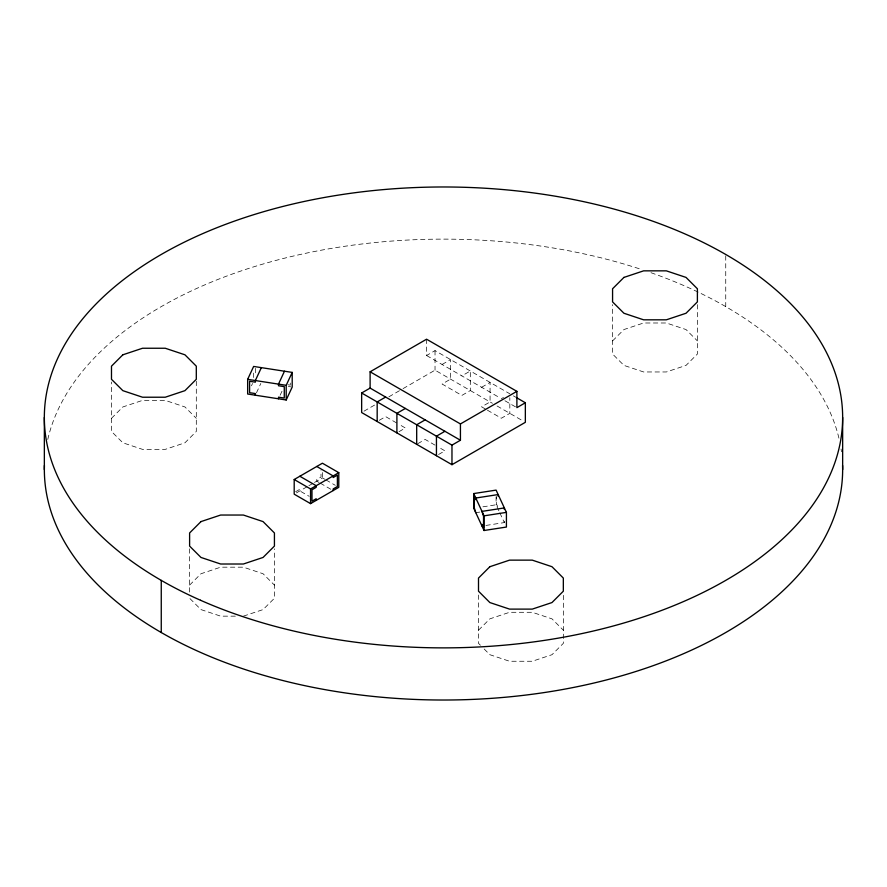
<?xml version="1.0" encoding="UTF-8"?>
<svg xmlns="http://www.w3.org/2000/svg" width="887" height="887" viewBox="0 0 887 887"><rect width="100%" height="100%" fill="white"/><g stroke="black" fill="none" stroke-linecap="round" stroke-linejoin="round"><path stroke-width="0.67" stroke-dasharray="4.43 3.33" d="M251.464 385.801L252.551 383.45M256.454 392.863L260.811 383.472M280.126 395.269L282.853 389.393M111.485 418.309L122.849 406.956L142.53 400.392L165.259 400.392L184.94 406.956L196.304 418.309M189.607 585.11L200.972 573.745L220.652 567.181L243.382 567.181L263.062 573.745L274.427 585.11M612.573 340.907L623.938 329.554L643.618 322.99L666.348 322.99L686.028 329.554L697.393 340.907M478.503 630.213L489.868 618.849L509.559 612.296L532.278 612.296L551.969 618.849L563.334 630.213M426.569 339.211L426.569 355.51L435.029 350.62L509.825 393.795M442.092 364.468L450.552 359.579L450.552 379.137L442.092 384.027L461.85 395.425L470.31 390.546L470.31 370.988L461.85 375.877M364.014 411.169L375.855 404.339M388.872 396.822L401.889 389.304M403.075 388.617L435.029 370.167L492.396 403.286M379.292 420.283L385.645 416.613L397.243 423.31M399.017 431.67L405.37 428L398.407 423.986M295.604 491.731L299.839 489.291L299.839 490.921L309.197 496.321M296.458 492.873L307.745 486.353M308.876 485.699L313.388 483.093M314.519 482.45L322.413 477.882L324.753 479.235M481.608 387.286L490.067 382.397L490.067 401.944L481.608 406.834L486.253 409.517M417.744 443.7L425.15 439.431L436.781 446.139M501.355 398.684L503.472 397.465M438.566 454.499L444.908 450.829L437.934 446.804M243.382 616.155L263.062 609.591L274.427 598.237L274.427 548.831M482.927 506.821L496.088 504.781L499.281 511.666M475.787 512.697L479.734 512.087M485.932 525.437L504.348 522.587L504.348 520.957M235.354 616.155L220.652 616.155L200.972 609.591L189.607 598.237M287.953 384.781L290.271 385.135L290.271 381.332M288.342 386.466L290.914 386.865M513.407 395.868L515.802 397.243M426.569 355.51L500.201 398.019M504.947 400.758L515.691 406.956M497.042 405.969L522.964 420.937M487.418 410.193L501.355 418.243L509.825 413.353L509.825 397.709M325.928 479.911L335.286 485.311M319.109 482.495L316.77 481.142L316.77 479.512L321.005 477.073L321.005 470.731M320.285 483.171L330.807 489.247M480.399 645.226L478.503 643.341L478.503 593.935M484.191 649.018L489.868 654.706L509.559 661.258L532.278 661.258L551.969 654.706L563.334 643.341L563.334 592.56M497.64 506.488L496.598 504.271L496.598 496.665M499.847 512.874L504.348 522.587M725.743 255.844L725.743 306.625M697.393 304.629L697.393 354.035L686.028 365.4L666.348 371.963L643.618 371.963L623.938 365.4L612.573 354.035L612.573 304.629M496.088 496.787L496.088 504.781M435.029 350.62L435.029 370.167M322.413 472.549L322.413 477.882M255.567 368.36L255.567 375.966M253.638 373.105L253.638 378.439M196.304 381.266L196.304 431.437L184.94 442.801L165.259 449.365L142.53 449.365L122.849 442.801L111.485 431.437L111.485 382.031M189.607 548.831L189.607 592.982M47.765 439.497A399.15 230.443 0 0 1 641.822 269.581M650.991 272.708A399.15 230.443 0 0 1 839.235 439.497M841.064 449.022A399.15 230.443 0 0 1 841.453 451.76"/><path stroke-width="1.33" d="M247.65 379.348L253.638 366.442L292.2 372.407L292.2 387.065L286.202 399.982L247.65 394.016L247.65 379.348L286.202 385.313L292.2 372.407M261.355 367.628L255.356 380.545L255.356 382.175L249.58 381.277L249.58 392.686L255.356 393.573L255.356 395.203M284.483 371.209L278.496 384.115L278.496 385.745L284.272 386.643L284.272 398.052L278.496 397.154L278.496 398.784M370.112 371.797L426.569 339.211L516.888 391.355L516.888 407.654L525.348 402.765L525.348 422.312L451.971 464.688L361.652 412.544L361.652 392.985L370.112 388.096L460.431 440.24L460.431 423.942L370.112 371.797L370.112 388.096M385.645 397.054L377.175 401.944L377.175 421.502M405.37 408.441L396.899 413.331L396.899 432.889M294.196 479.512L322.413 463.214L338.79 472.671L338.79 487.329L310.561 503.628L294.196 494.181L294.196 479.512L310.561 488.959L338.79 472.671M425.15 419.873L416.69 424.762L416.69 444.309M444.908 431.282L436.448 436.171L436.448 455.718M460.431 423.942L516.888 391.355M361.652 392.985L451.971 445.13L460.431 440.24M473.725 493.571L496.088 490.112L506.422 512.376L506.422 527.044L484.058 530.504L473.725 508.24L473.725 493.571L484.058 515.835L484.058 530.504M484.058 515.835L506.422 512.376M516.988 397.93L525.348 402.765M316.77 466.473L333.146 475.931L333.146 477.561L337.382 475.11L337.382 486.519L333.146 488.959L333.146 490.589M299.839 476.252L316.204 485.699L316.204 487.329L311.98 489.779L311.98 501.188L316.204 498.738L316.204 500.368M842.65 417.422L842.65 469.578M504.348 509.559L504.348 507.929L481.985 511.389L483.537 516.356L483.537 527.754L481.985 524.417L481.985 526.046M498.15 496.199L498.15 494.569L475.787 498.028L475.787 499.658L474.246 496.321L474.246 507.73L475.787 512.697M451.971 445.13L451.971 464.688M310.561 488.959L310.561 503.628M286.202 385.313L286.202 399.982M161.257 580.375L161.257 632.52M44.35 417.422L44.35 469.578M842.583 465.464A399.15 230.443 0 0 1 443.5 700.02A399.15 230.443 0 0 1 44.417 465.464M122.849 354.8L111.485 366.165L111.485 379.292L122.849 390.657L142.53 397.221L165.259 397.221L184.94 390.657L196.304 379.292L196.304 366.165L184.94 354.8L165.259 348.247L142.53 348.247L122.849 354.8M200.972 521.6L189.607 532.965L189.607 546.093L200.972 557.446L220.652 564.01L243.382 564.01L263.062 557.446L274.427 546.093L274.427 532.965L263.062 521.6L243.382 515.037L220.652 515.037L200.972 521.6M623.938 277.409L612.573 288.763L612.573 301.89L623.938 313.255L643.618 319.819L666.348 319.819L686.028 313.255L697.393 301.89L697.393 288.763L686.028 277.409L666.348 270.845L643.618 270.845L623.938 277.409M489.868 566.704L478.503 578.069L478.503 591.197L489.868 602.561L509.559 609.114L532.278 609.114L551.969 602.561L563.334 591.197L563.334 578.069L551.969 566.704L532.278 560.14L509.559 560.14L489.868 566.704M200.517 600.255A399.15 230.443 0 0 0 839.235 447.503A399.15 230.443 0 0 0 290.748 204.52A399.15 230.443 0 0 0 200.517 600.255"/></g></svg>
